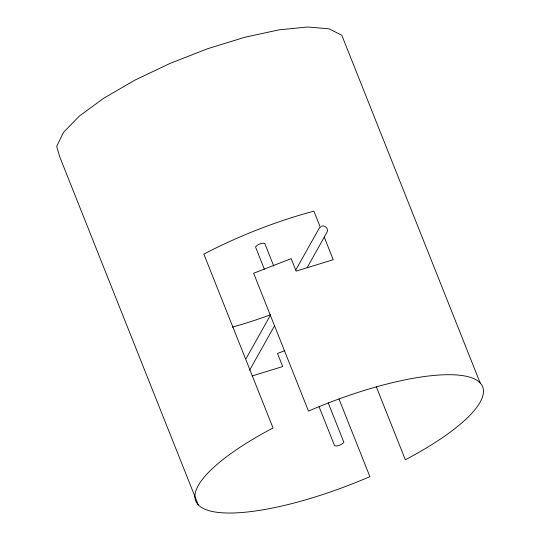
<?xml version="1.0" encoding="UTF-8"?>
<svg xmlns="http://www.w3.org/2000/svg" width="540" height="540" viewBox="0 0 540 540"><rect width="100%" height="100%" fill="white"/><g stroke="black" fill="none" stroke-linecap="round" stroke-linejoin="round"><path stroke-width="0.81" d="M246.071 358.621L270.722 314.672M295.785 269.987L319.619 227.502M249.548 370.325L274.617 325.64M307.071 267.773L326.795 232.619C329.285 229.244 324.945 224.62 321.307 226.226M284.546 350.73L277.513 353.477L282.717 366.545L252.092 375.982M480.175 382.955L341.793 35.221L329.049 28.816L307.557 27L278.795 29.896L244.715 37.3L207.65 48.715L170.114 63.369L134.669 80.251L103.734 98.213L79.414 116.033L63.369 132.503L56.687 146.489L59.825 157.046L198.207 504.779M320.45 227.603L313.909 211.167A154.386 42.039 -21.7 0 0 203.857 254.111L273.044 427.977A154.386 42.039 -21.7 0 0 203.418 508.532A154.386 42.039 -21.7 0 0 369.887 476.631L339.039 399.114M324.189 236.999L333.221 259.7L296.15 271.114L291.175 258.613L253.638 273.26L308.488 411.095A154.386 42.039 -21.7 0 1 474.957 379.195A154.386 42.039 -21.7 0 1 405.331 459.749L376.346 386.917M273.746 266.011L264.728 243.344C261.529 242.716 257.533 244.391 255.521 246.935L264.33 269.163M328.185 402.813L343.845 442.24C341.834 444.785 337.838 446.452 334.638 445.831L319.079 406.748M270.203 314.908A154.386 42.039 -21.7 0 1 232.355 327.132"/></g></svg>
